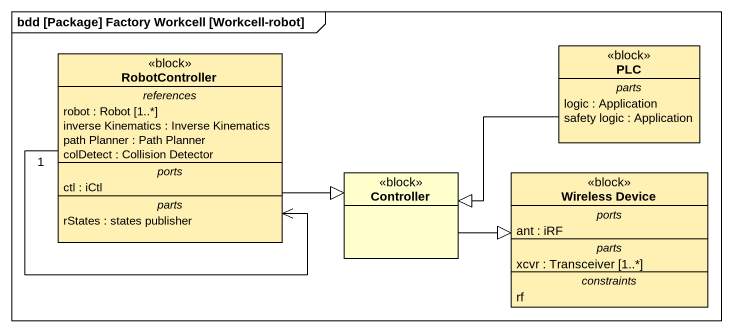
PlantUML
@startuml
mainframe bdd [Package] Factory Workcell [Workcell-robot]
hide circle
hide empty members
class RobotController <<block>> #FFF0B4 {
  -- references --
  robot : Robot [1..*]
  inverse Kinematics : Inverse Kinematics
  path Planner : Path Planner
  colDetect : Collision Detector
  -- ports --
  ctl : iCtl
  -- parts --
  rStates : states publisher
}
class PLC <<block>> #FFF0B4 {
  -- parts --
  logic : Application
  safety logic : Application
}
class Controller <<block>>
class "Wireless Device" as Wireless_Device <<block>> #FFF0B4 {
  -- ports --
  ant : iRF
  -- parts --
  xcvr : Transceiver [1..*]
  -- constraints --
  rf
}
RobotController "1" --> RobotController
RobotController -right-|> Controller
PLC -left-|> Controller
Controller -right-|> Wireless_Device
@enduml
